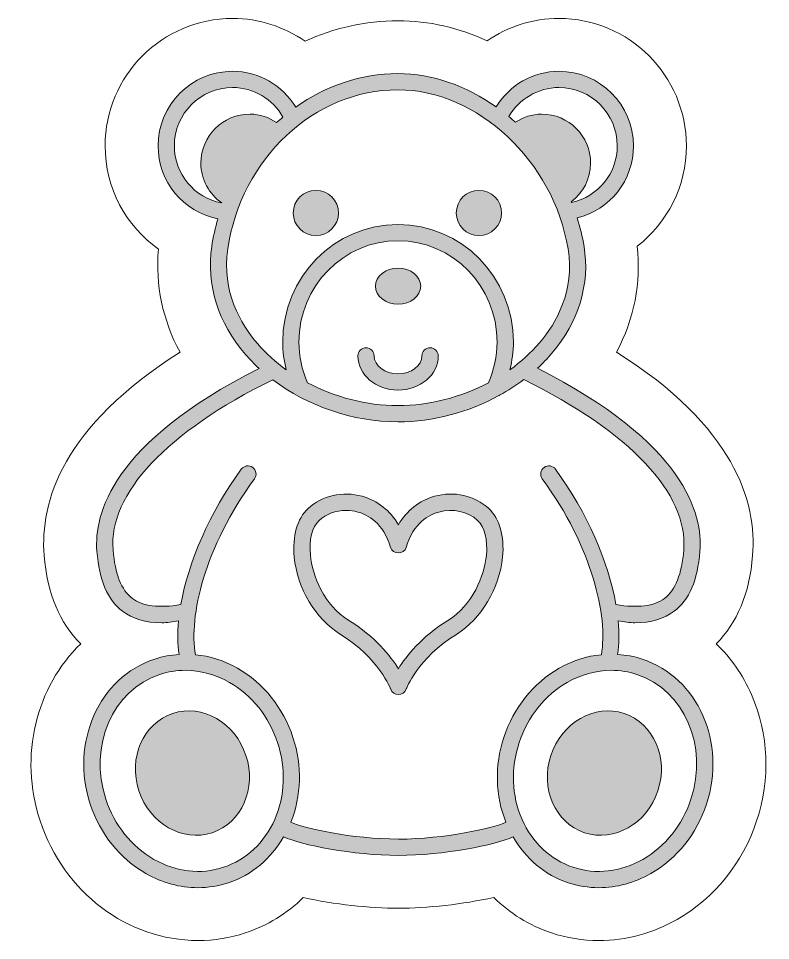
# Model space of a CAD drawing. Header units: inches. Extents: x 3.5 to 26.4, y -21 to -9.
# Drawn here: x 16.61 to 26.39, y -21 to -9 of the extents above; entities that cross this region are included whole.
import ezdxf

# ---------------------------------------------------------------- set-up
doc = ezdxf.new("R2010")
doc.units = ezdxf.units.IN
doc.header["$MEASUREMENT"] = 0
doc.layers.add('1', color=7, linetype='Continuous')

# ---------------------------------------------------------------- blocks, each defined once
blk = doc.blocks.new('block 4')
at = {"layer": '1', "lineweight": 0}
for points, knots in [([(25.559, -19.227), (25.431, -19.614), (25.175, -19.934), (24.837, -20.127), (24.622, -20.25), (24.391, -20.312), (24.16, -20.312), (24.025, -20.312), (23.89, -20.291), (23.759, -20.247), (23.456, -20.147), (23.21, -19.934), (23.045, -19.65), (22.814, -19.754), (22.144, -19.892), (21.552, -19.892), (20.96, -19.892), (20.29, -19.754), (20.058, -19.65), (19.894, -19.934), (19.649, -20.147), (19.344, -20.247), (19.214, -20.291), (19.079, -20.312), (18.944, -20.312), (18.714, -20.312), (18.482, -20.25), (18.267, -20.127), (17.93, -19.934), (17.673, -19.614), (17.545, -19.227), (17.28, -18.425), (17.656, -17.577), (18.382, -17.336), (18.486, -17.302), (18.593, -17.285), (18.7, -17.278), (18.68, -17.144), (18.678, -16.998), (18.692, -16.841), (18.618, -16.851), (18.541, -16.865), (18.475, -16.865), (18.264, -16.865), (18.095, -16.815), (17.964, -16.715), (17.769, -16.568), (17.66, -16.312), (17.63, -15.933), (17.592, -15.456), (17.823, -14.522), (19.74, -13.555), (19.677, -13.497), (19.618, -13.437), (19.563, -13.373), (19.207, -12.961), (19.051, -12.462), (19.124, -11.968), (19.142, -11.844), (19.171, -11.724), (19.205, -11.606), (18.752, -11.515), (18.426, -11.124), (18.426, -10.658), (18.426, -10.123), (18.861, -9.688), (19.396, -9.688), (19.736, -9.688), (20.041, -9.868), (20.217, -10.155), (20.604, -9.879), (21.062, -9.717), (21.546, -9.717), (21.997, -9.717), (22.44, -9.879), (22.823, -10.15), (23, -9.866), (23.302, -9.688), (23.641, -9.688), (24.175, -9.688), (24.61, -10.123), (24.61, -10.658), (24.61, -11.109), (24.306, -11.488), (23.877, -11.595), (23.915, -11.716), (23.947, -11.839), (23.967, -11.966), (24.047, -12.453), (23.898, -12.947), (23.549, -13.358), (23.491, -13.426), (23.428, -13.491), (23.361, -13.553), (25.281, -14.521), (25.513, -15.456), (25.474, -15.933), (25.444, -16.312), (25.335, -16.568), (25.14, -16.715), (25.009, -16.815), (24.84, -16.865), (24.629, -16.865), (24.563, -16.865), (24.486, -16.851), (24.412, -16.841), (24.426, -16.998), (24.424, -17.144), (24.404, -17.278), (24.511, -17.285), (24.618, -17.302), (24.722, -17.336), (25.449, -17.577), (25.824, -18.425), (25.559, -19.227)], [0, 0, 0, 0, 1, 1, 1, 2, 2, 2, 3, 3, 3, 4, 4, 4, 5, 5, 5, 6, 6, 6, 7, 7, 7, 8, 8, 8, 9, 9, 9, 10, 10, 10, 11, 11, 11, 12, 12, 12, 13, 13, 13, 14, 14, 14, 15, 15, 15, 16, 16, 16, 17, 17, 17, 18, 18, 18, 19, 19, 19, 20, 20, 20, 21, 21, 21, 22, 22, 22, 23, 23, 23, 24, 24, 24, 25, 25, 25, 26, 26, 26, 27, 27, 27, 28, 28, 28, 29, 29, 29, 30, 30, 30, 31, 31, 31, 32, 32, 32, 33, 33, 33, 34, 34, 34, 35, 35, 35, 36, 36, 36, 37, 37, 37, 38, 38, 38, 38]), ([(19.254, -11.401), (19.092, -11.285), (18.983, -11.098), (18.983, -10.884), (18.983, -10.531), (19.269, -10.245), (19.622, -10.245), (19.751, -10.245), (19.867, -10.288), (19.968, -10.354), (19.995, -10.329), (20.023, -10.307), (20.051, -10.283), (19.916, -10.047), (19.67, -9.899), (19.396, -9.899), (18.978, -9.899), (18.638, -10.24), (18.638, -10.658), (18.638, -11.025), (18.896, -11.333), (19.254, -11.401)], [0, 0, 0, 0, 1, 1, 1, 2, 2, 2, 3, 3, 3, 4, 4, 4, 5, 5, 5, 6, 6, 6, 7, 7, 7, 7]), ([(19.723, -13.235), (19.83, -13.359), (19.955, -13.472), (20.092, -13.571), (20.064, -13.453), (20.047, -13.334), (20.047, -13.211), (20.047, -12.367), (20.72, -11.681), (21.547, -11.681), (22.374, -11.681), (23.048, -12.367), (23.048, -13.211), (23.048, -13.334), (23.031, -13.454), (23.003, -13.571), (23.146, -13.468), (23.277, -13.351), (23.388, -13.221), (23.606, -12.964), (23.847, -12.544), (23.759, -12), (23.759, -12), (23.759, -12), (23.759, -12), (23.573, -10.858), (22.58, -9.929), (21.546, -9.929), (20.459, -9.929), (19.507, -10.819), (19.333, -11.999), (19.251, -12.553), (19.5, -12.977), (19.723, -13.235)], [0, 0, 0, 0, 1, 1, 1, 2, 2, 2, 3, 3, 3, 4, 4, 4, 5, 5, 5, 6, 6, 6, 7, 7, 7, 8, 8, 8, 9, 9, 9, 10, 10, 10, 11, 11, 11, 11]), ([(22.99, -10.277), (23.019, -10.301), (23.048, -10.325), (23.076, -10.35), (23.175, -10.287), (23.289, -10.245), (23.415, -10.245), (23.767, -10.245), (24.053, -10.531), (24.053, -10.884), (24.053, -11.089), (23.953, -11.269), (23.801, -11.386), (23.803, -11.389), (23.804, -11.392), (23.805, -11.395), (24.151, -11.319), (24.399, -11.017), (24.399, -10.658), (24.399, -10.24), (24.059, -9.899), (23.641, -9.899), (23.369, -9.899), (23.126, -10.045), (22.99, -10.277)], [0, 0, 0, 0, 1, 1, 1, 2, 2, 2, 3, 3, 3, 4, 4, 4, 5, 5, 5, 6, 6, 6, 7, 7, 7, 8, 8, 8, 8]), ([(22.724, -13.741), (22.796, -13.573), (22.836, -13.396), (22.836, -13.211), (22.836, -12.484), (22.258, -11.893), (21.547, -11.893), (20.837, -11.893), (20.259, -12.484), (20.259, -13.211), (20.259, -13.395), (20.297, -13.573), (20.369, -13.74), (20.725, -13.929), (21.135, -14.038), (21.546, -14.038), (21.958, -14.038), (22.368, -13.929), (22.724, -13.741)], [0, 0, 0, 0, 1, 1, 1, 2, 2, 2, 3, 3, 3, 4, 4, 4, 5, 5, 5, 6, 6, 6, 6]), ([(21.552, -19.68), (22.155, -19.68), (22.775, -19.538), (22.951, -19.461), (22.813, -19.116), (22.801, -18.727), (22.923, -18.356), (23.051, -17.97), (23.307, -17.65), (23.644, -17.457), (23.819, -17.357), (24.005, -17.298), (24.192, -17.28), (24.279, -16.78), (24.077, -15.884), (23.424, -14.991), (23.39, -14.944), (23.4, -14.878), (23.447, -14.844), (23.494, -14.809), (23.561, -14.819), (23.595, -14.866), (24.007, -15.43), (24.284, -16.07), (24.382, -16.628), (24.667, -16.674), (24.876, -16.65), (25.013, -16.547), (25.156, -16.438), (25.238, -16.232), (25.264, -15.916), (25.322, -15.185), (24.563, -14.378), (23.182, -13.7), (23.084, -13.775), (22.978, -13.843), (22.868, -13.904), (22.865, -13.906), (22.863, -13.906), (22.86, -13.908), (22.465, -14.124), (22.006, -14.249), (21.546, -14.249), (20.958, -14.249), (20.37, -14.045), (19.918, -13.702), (18.54, -14.38), (17.782, -15.185), (17.841, -15.916), (17.866, -16.232), (17.948, -16.438), (18.092, -16.547), (18.227, -16.65), (18.436, -16.674), (18.723, -16.628), (18.82, -16.07), (19.097, -15.43), (19.509, -14.866), (19.544, -14.819), (19.61, -14.809), (19.657, -14.844), (19.704, -14.878), (19.714, -14.944), (19.68, -14.991), (19.027, -15.884), (18.825, -16.78), (18.912, -17.28), (19.099, -17.298), (19.285, -17.357), (19.46, -17.457), (19.797, -17.65), (20.053, -17.97), (20.181, -18.356), (20.304, -18.727), (20.291, -19.116), (20.153, -19.461), (20.328, -19.537), (20.949, -19.68), (21.552, -19.68)], [0, 0, 0, 0, 1, 1, 1, 2, 2, 2, 3, 3, 3, 4, 4, 4, 5, 5, 5, 6, 6, 6, 7, 7, 7, 8, 8, 8, 9, 9, 9, 10, 10, 10, 11, 11, 11, 12, 12, 12, 13, 13, 13, 14, 14, 14, 15, 15, 15, 16, 16, 16, 17, 17, 17, 18, 18, 18, 19, 19, 19, 20, 20, 20, 21, 21, 21, 22, 22, 22, 23, 23, 23, 24, 24, 24, 25, 25, 25, 26, 26, 26, 26]), ([(19.944, -19.423), (20.079, -19.115), (20.092, -18.76), (19.98, -18.423), (19.869, -18.086), (19.647, -17.808), (19.355, -17.641), (19.173, -17.537), (18.977, -17.483), (18.782, -17.483), (18.669, -17.483), (18.557, -17.501), (18.448, -17.537), (17.833, -17.741), (17.518, -18.469), (17.747, -19.161), (17.858, -19.498), (18.08, -19.776), (18.372, -19.943), (18.661, -20.108), (18.982, -20.145), (19.278, -20.046), (19.575, -19.948), (19.811, -19.727), (19.944, -19.423)], [0, 0, 0, 0, 1, 1, 1, 2, 2, 2, 3, 3, 3, 4, 4, 4, 5, 5, 5, 6, 6, 6, 7, 7, 7, 8, 8, 8, 8]), ([(24.655, -17.537), (24.547, -17.501), (24.435, -17.483), (24.322, -17.483), (24.128, -17.483), (23.932, -17.537), (23.749, -17.641), (23.458, -17.808), (23.235, -18.086), (23.124, -18.423), (23.012, -18.76), (23.025, -19.115), (23.16, -19.423), (23.293, -19.727), (23.53, -19.948), (23.826, -20.046), (24.122, -20.145), (24.444, -20.108), (24.732, -19.943), (25.024, -19.776), (25.246, -19.498), (25.358, -19.161), (25.586, -18.469), (25.271, -17.741), (24.655, -17.537)], [0, 0, 0, 0, 1, 1, 1, 2, 2, 2, 3, 3, 3, 4, 4, 4, 5, 5, 5, 6, 6, 6, 7, 7, 7, 8, 8, 8, 8])]:
    blk.add_open_spline(points, degree=3, knots=knots, dxfattribs=at)
blk = doc.blocks.new('block 5')
at = {"layer": '1', "lineweight": 0}
for points in [[(22.907, -16.008), (22.866, -16.419), (22.63, -16.814), (22.307, -17.015), (21.806, -17.324), (21.653, -17.726), (21.652, -17.73), (21.636, -17.771), (21.597, -17.799), (21.552, -17.799), (21.508, -17.799), (21.468, -17.771), (21.453, -17.73), (21.451, -17.726), (21.299, -17.324), (20.798, -17.015), (20.474, -16.814), (20.238, -16.419), (20.197, -16.007), (20.171, -15.739), (20.236, -15.509), (20.377, -15.378), (20.558, -15.208), (20.828, -15.148), (21.083, -15.219), (21.281, -15.275), (21.444, -15.405), (21.552, -15.588), (21.66, -15.405), (21.823, -15.275), (22.021, -15.219), (22.276, -15.147), (22.546, -15.208), (22.728, -15.378), (22.868, -15.509), (22.934, -15.739), (22.907, -16.008)], [(22.583, -15.532), (22.457, -15.415), (22.259, -15.372), (22.078, -15.423), (21.958, -15.457), (21.743, -15.563), (21.654, -15.887), (21.629, -15.979), (21.475, -15.979), (21.45, -15.887), (21.361, -15.563), (21.146, -15.457), (21.026, -15.423), (20.975, -15.409), (20.923, -15.402), (20.872, -15.402), (20.74, -15.402), (20.612, -15.448), (20.521, -15.532), (20.43, -15.617), (20.388, -15.787), (20.408, -15.986), (20.434, -16.251), (20.581, -16.632), (20.909, -16.834), (21.251, -17.046), (21.448, -17.295), (21.552, -17.463), (21.656, -17.295), (21.853, -17.046), (22.195, -16.834), (22.523, -16.632), (22.67, -16.251), (22.696, -15.987), (22.716, -15.787), (22.673, -15.617), (22.583, -15.532)]]:
    blk.add_open_spline(points, degree=3, knots=[0, 0, 0, 0, 1, 1, 1, 2, 2, 2, 3, 3, 3, 4, 4, 4, 5, 5, 5, 6, 6, 6, 7, 7, 7, 8, 8, 8, 9, 9, 9, 10, 10, 10, 11, 11, 11, 12, 12, 12, 12], dxfattribs=at)

msp = doc.modelspace()

# ---------------------------------------------------------------- hatches: boundary and pattern name
at = {"layer": '1', "true_color": 0xffffff}
h = msp.add_hatch(color=7, dxfattribs=at)
h.dxf.hatch_style = 2
edge = h.paths.add_edge_path()
edge.add_spline(control_points=[(20.184, -11.532), (20.184, -11.369), (20.316, -11.237), (20.479, -11.237), (20.642, -11.237), (20.773, -11.369), (20.773, -11.532), (20.773, -11.694), (20.642, -11.826), (20.479, -11.826), (20.316, -11.826), (20.184, -11.694), (20.184, -11.532)], knot_values=[0, 0, 0, 0, 1, 1, 1, 2, 2, 2, 3, 3, 3, 4, 4, 4, 4], degree=3, periodic=1)
edge = h.paths.add_edge_path()
edge.add_spline(control_points=[(21.547, -12.72), (21.71, -12.72), (21.842, -12.614), (21.842, -12.484), (21.842, -12.354), (21.71, -12.248), (21.547, -12.248), (21.385, -12.248), (21.253, -12.354), (21.253, -12.484), (21.253, -12.614), (21.385, -12.72), (21.547, -12.72)], knot_values=[0, 0, 0, 0, 1, 1, 1, 2, 2, 2, 3, 3, 3, 4, 4, 4, 4], degree=3, periodic=1)
edge = h.paths.add_edge_path()
edge.add_spline(control_points=[(22.6, -11.826), (22.762, -11.826), (22.894, -11.694), (22.894, -11.532), (22.894, -11.369), (22.762, -11.237), (22.6, -11.237), (22.437, -11.237), (22.305, -11.369), (22.305, -11.532), (22.305, -11.694), (22.437, -11.826), (22.6, -11.826)], knot_values=[0, 0, 0, 0, 1, 1, 1, 2, 2, 2, 3, 3, 3, 4, 4, 4, 4], degree=3, periodic=1)
edge = h.paths.add_edge_path()
edge.add_spline(control_points=[(21.964, -13.286), (21.906, -13.286), (21.858, -13.334), (21.858, -13.392), (21.858, -13.521), (21.719, -13.625), (21.547, -13.625), (21.376, -13.625), (21.237, -13.521), (21.237, -13.392), (21.237, -13.334), (21.189, -13.286), (21.131, -13.286), (21.072, -13.286), (21.025, -13.334), (21.025, -13.392), (21.025, -13.637), (21.259, -13.837), (21.547, -13.837), (21.836, -13.837), (22.07, -13.637), (22.07, -13.392), (22.07, -13.334), (22.023, -13.286), (21.964, -13.286)], knot_values=[0, 0, 0, 0, 1, 1, 1, 2, 2, 2, 3, 3, 3, 4, 4, 4, 5, 5, 5, 6, 6, 6, 7, 7, 7, 8, 8, 8, 8], degree=3, periodic=1)
edge = h.paths.add_edge_path()
edge.add_spline(control_points=[(25.559, -19.227), (25.431, -19.614), (25.175, -19.934), (24.837, -20.127), (24.622, -20.25), (24.391, -20.312), (24.16, -20.312), (24.025, -20.312), (23.89, -20.291), (23.759, -20.247), (23.456, -20.147), (23.21, -19.934), (23.045, -19.65), (22.814, -19.754), (22.144, -19.892), (21.552, -19.892), (20.96, -19.892), (20.29, -19.754), (20.058, -19.65), (19.894, -19.934), (19.649, -20.147), (19.344, -20.247), (19.214, -20.291), (19.079, -20.312), (18.944, -20.312), (18.714, -20.312), (18.482, -20.25), (18.267, -20.127), (17.93, -19.934), (17.673, -19.614), (17.545, -19.227), (17.28, -18.425), (17.656, -17.577), (18.382, -17.336), (18.486, -17.302), (18.593, -17.285), (18.7, -17.278), (18.68, -17.144), (18.678, -16.998), (18.692, -16.841), (18.618, -16.851), (18.541, -16.865), (18.475, -16.865), (18.264, -16.865), (18.095, -16.815), (17.964, -16.715), (17.769, -16.568), (17.66, -16.312), (17.63, -15.933), (17.592, -15.456), (17.823, -14.522), (19.74, -13.555), (19.677, -13.497), (19.618, -13.437), (19.563, -13.373), (19.207, -12.961), (19.051, -12.462), (19.124, -11.968), (19.142, -11.844), (19.171, -11.724), (19.205, -11.606), (18.752, -11.515), (18.426, -11.124), (18.426, -10.658), (18.426, -10.123), (18.861, -9.688), (19.396, -9.688), (19.736, -9.688), (20.041, -9.868), (20.217, -10.155), (20.604, -9.879), (21.062, -9.717), (21.546, -9.717), (21.997, -9.717), (22.44, -9.879), (22.823, -10.15), (23, -9.866), (23.302, -9.688), (23.641, -9.688), (24.175, -9.688), (24.61, -10.123), (24.61, -10.658), (24.61, -11.109), (24.306, -11.488), (23.877, -11.595), (23.915, -11.716), (23.947, -11.839), (23.967, -11.966), (24.047, -12.453), (23.898, -12.947), (23.549, -13.358), (23.491, -13.426), (23.428, -13.491), (23.361, -13.553), (25.281, -14.521), (25.513, -15.456), (25.474, -15.933), (25.444, -16.312), (25.335, -16.568), (25.14, -16.715), (25.009, -16.815), (24.84, -16.865), (24.629, -16.865), (24.563, -16.865), (24.486, -16.851), (24.412, -16.841), (24.426, -16.998), (24.424, -17.144), (24.404, -17.278), (24.511, -17.285), (24.618, -17.302), (24.722, -17.336), (25.449, -17.577), (25.824, -18.425), (25.559, -19.227)], knot_values=[0, 0, 0, 0, 1, 1, 1, 2, 2, 2, 3, 3, 3, 4, 4, 4, 5, 5, 5, 6, 6, 6, 7, 7, 7, 8, 8, 8, 9, 9, 9, 10, 10, 10, 11, 11, 11, 12, 12, 12, 13, 13, 13, 14, 14, 14, 15, 15, 15, 16, 16, 16, 17, 17, 17, 18, 18, 18, 19, 19, 19, 20, 20, 20, 21, 21, 21, 22, 22, 22, 23, 23, 23, 24, 24, 24, 25, 25, 25, 26, 26, 26, 27, 27, 27, 28, 28, 28, 29, 29, 29, 30, 30, 30, 31, 31, 31, 32, 32, 32, 33, 33, 33, 34, 34, 34, 35, 35, 35, 36, 36, 36, 37, 37, 37, 38, 38, 38, 38], degree=3, periodic=1)
edge = h.paths.add_edge_path()
edge.add_spline(control_points=[(22.99, -10.277), (23.019, -10.301), (23.048, -10.325), (23.076, -10.35), (23.175, -10.287), (23.289, -10.245), (23.415, -10.245), (23.767, -10.245), (24.053, -10.531), (24.053, -10.884), (24.053, -11.089), (23.953, -11.269), (23.801, -11.386), (23.803, -11.389), (23.804, -11.392), (23.805, -11.395), (24.151, -11.319), (24.399, -11.017), (24.399, -10.658), (24.399, -10.24), (24.059, -9.899), (23.641, -9.899), (23.369, -9.899), (23.126, -10.045), (22.99, -10.277)], knot_values=[0, 0, 0, 0, 1, 1, 1, 2, 2, 2, 3, 3, 3, 4, 4, 4, 5, 5, 5, 6, 6, 6, 7, 7, 7, 8, 8, 8, 8], degree=3, periodic=1)
edge = h.paths.add_edge_path()
edge.add_spline(control_points=[(19.254, -11.401), (19.092, -11.285), (18.983, -11.098), (18.983, -10.884), (18.983, -10.531), (19.269, -10.245), (19.622, -10.245), (19.751, -10.245), (19.867, -10.288), (19.968, -10.354), (19.995, -10.329), (20.023, -10.307), (20.051, -10.283), (19.916, -10.047), (19.67, -9.899), (19.396, -9.899), (18.978, -9.899), (18.638, -10.24), (18.638, -10.658), (18.638, -11.025), (18.896, -11.333), (19.254, -11.401)], knot_values=[0, 0, 0, 0, 1, 1, 1, 2, 2, 2, 3, 3, 3, 4, 4, 4, 5, 5, 5, 6, 6, 6, 7, 7, 7, 7], degree=3, periodic=1)
edge = h.paths.add_edge_path()
edge.add_spline(control_points=[(19.723, -13.235), (19.83, -13.359), (19.955, -13.472), (20.092, -13.571), (20.064, -13.453), (20.047, -13.334), (20.047, -13.211), (20.047, -12.367), (20.72, -11.681), (21.547, -11.681), (22.374, -11.681), (23.048, -12.367), (23.048, -13.211), (23.048, -13.334), (23.031, -13.454), (23.003, -13.571), (23.146, -13.468), (23.277, -13.351), (23.388, -13.221), (23.606, -12.964), (23.847, -12.544), (23.759, -12), (23.759, -12), (23.759, -12), (23.759, -12), (23.573, -10.858), (22.58, -9.929), (21.546, -9.929), (20.459, -9.929), (19.507, -10.819), (19.333, -11.999), (19.251, -12.553), (19.5, -12.977), (19.723, -13.235)], knot_values=[0, 0, 0, 0, 1, 1, 1, 2, 2, 2, 3, 3, 3, 4, 4, 4, 5, 5, 5, 6, 6, 6, 7, 7, 7, 8, 8, 8, 9, 9, 9, 10, 10, 10, 11, 11, 11, 11], degree=3, periodic=1)
edge = h.paths.add_edge_path()
edge.add_spline(control_points=[(22.724, -13.741), (22.796, -13.573), (22.836, -13.396), (22.836, -13.211), (22.836, -12.484), (22.258, -11.893), (21.547, -11.893), (20.837, -11.893), (20.259, -12.484), (20.259, -13.211), (20.259, -13.395), (20.297, -13.573), (20.369, -13.74), (20.725, -13.929), (21.135, -14.038), (21.546, -14.038), (21.958, -14.038), (22.368, -13.929), (22.724, -13.741)], knot_values=[0, 0, 0, 0, 1, 1, 1, 2, 2, 2, 3, 3, 3, 4, 4, 4, 5, 5, 5, 6, 6, 6, 6], degree=3, periodic=1)
edge = h.paths.add_edge_path()
edge.add_spline(control_points=[(19.944, -19.423), (20.079, -19.115), (20.092, -18.76), (19.98, -18.423), (19.869, -18.086), (19.647, -17.808), (19.355, -17.641), (19.173, -17.537), (18.977, -17.483), (18.782, -17.483), (18.669, -17.483), (18.557, -17.501), (18.448, -17.537), (17.833, -17.741), (17.518, -18.469), (17.747, -19.161), (17.858, -19.498), (18.08, -19.776), (18.372, -19.943), (18.661, -20.108), (18.982, -20.145), (19.278, -20.046), (19.575, -19.948), (19.811, -19.727), (19.944, -19.423)], knot_values=[0, 0, 0, 0, 1, 1, 1, 2, 2, 2, 3, 3, 3, 4, 4, 4, 5, 5, 5, 6, 6, 6, 7, 7, 7, 8, 8, 8, 8], degree=3, periodic=1)
edge = h.paths.add_edge_path()
edge.add_spline(control_points=[(21.552, -19.68), (22.155, -19.68), (22.775, -19.538), (22.951, -19.461), (22.813, -19.116), (22.801, -18.727), (22.923, -18.356), (23.051, -17.97), (23.307, -17.65), (23.644, -17.457), (23.819, -17.357), (24.005, -17.298), (24.192, -17.28), (24.279, -16.78), (24.077, -15.884), (23.424, -14.991), (23.39, -14.944), (23.4, -14.878), (23.447, -14.844), (23.494, -14.809), (23.561, -14.819), (23.595, -14.866), (24.007, -15.43), (24.284, -16.07), (24.382, -16.628), (24.667, -16.674), (24.876, -16.65), (25.013, -16.547), (25.156, -16.438), (25.238, -16.232), (25.264, -15.916), (25.322, -15.185), (24.563, -14.378), (23.182, -13.7), (23.084, -13.775), (22.978, -13.843), (22.868, -13.904), (22.865, -13.906), (22.863, -13.906), (22.86, -13.908), (22.465, -14.124), (22.006, -14.249), (21.546, -14.249), (20.958, -14.249), (20.37, -14.045), (19.918, -13.702), (18.54, -14.38), (17.782, -15.185), (17.841, -15.916), (17.866, -16.232), (17.948, -16.438), (18.092, -16.547), (18.227, -16.65), (18.436, -16.674), (18.723, -16.628), (18.82, -16.07), (19.097, -15.43), (19.509, -14.866), (19.544, -14.819), (19.61, -14.809), (19.657, -14.844), (19.704, -14.878), (19.714, -14.944), (19.68, -14.991), (19.027, -15.884), (18.825, -16.78), (18.912, -17.28), (19.099, -17.298), (19.285, -17.357), (19.46, -17.457), (19.797, -17.65), (20.053, -17.97), (20.181, -18.356), (20.304, -18.727), (20.291, -19.116), (20.153, -19.461), (20.328, -19.537), (20.949, -19.68), (21.552, -19.68)], knot_values=[0, 0, 0, 0, 1, 1, 1, 2, 2, 2, 3, 3, 3, 4, 4, 4, 5, 5, 5, 6, 6, 6, 7, 7, 7, 8, 8, 8, 9, 9, 9, 10, 10, 10, 11, 11, 11, 12, 12, 12, 13, 13, 13, 14, 14, 14, 15, 15, 15, 16, 16, 16, 17, 17, 17, 18, 18, 18, 19, 19, 19, 20, 20, 20, 21, 21, 21, 22, 22, 22, 23, 23, 23, 24, 24, 24, 25, 25, 25, 26, 26, 26, 26], degree=3, periodic=1)
edge = h.paths.add_edge_path()
edge.add_spline(control_points=[(24.655, -17.537), (24.547, -17.501), (24.435, -17.483), (24.322, -17.483), (24.128, -17.483), (23.932, -17.537), (23.749, -17.641), (23.458, -17.808), (23.235, -18.086), (23.124, -18.423), (23.012, -18.76), (23.025, -19.115), (23.16, -19.423), (23.293, -19.727), (23.53, -19.948), (23.826, -20.046), (24.122, -20.145), (24.444, -20.108), (24.732, -19.943), (25.024, -19.776), (25.246, -19.498), (25.358, -19.161), (25.586, -18.469), (25.271, -17.741), (24.655, -17.537)], knot_values=[0, 0, 0, 0, 1, 1, 1, 2, 2, 2, 3, 3, 3, 4, 4, 4, 5, 5, 5, 6, 6, 6, 7, 7, 7, 8, 8, 8, 8], degree=3, periodic=1)
edge = h.paths.add_edge_path()
edge.add_spline(control_points=[(24.488, -18.045), (24.103, -17.918), (23.676, -18.162), (23.535, -18.59), (23.393, -19.018), (23.59, -19.469), (23.975, -19.596), (24.36, -19.723), (24.786, -19.479), (24.928, -19.051), (25.069, -18.623), (24.872, -18.173), (24.488, -18.045)], knot_values=[0, 0, 0, 0, 1, 1, 1, 2, 2, 2, 3, 3, 3, 4, 4, 4, 4], degree=3, periodic=1)
edge = h.paths.add_edge_path()
edge.add_spline(control_points=[(18.617, -18.045), (18.232, -18.173), (18.035, -18.623), (18.177, -19.051), (18.318, -19.479), (18.745, -19.723), (19.129, -19.596), (19.514, -19.469), (19.711, -19.018), (19.569, -18.59), (19.428, -18.162), (19.001, -17.918), (18.617, -18.045)], knot_values=[0, 0, 0, 0, 1, 1, 1, 2, 2, 2, 3, 3, 3, 4, 4, 4, 4], degree=3, periodic=1)
edge = h.paths.add_edge_path()
edge.add_spline(control_points=[(22.907, -16.008), (22.866, -16.419), (22.63, -16.814), (22.307, -17.015), (21.806, -17.324), (21.653, -17.726), (21.652, -17.73), (21.636, -17.771), (21.597, -17.799), (21.552, -17.799), (21.508, -17.799), (21.468, -17.771), (21.453, -17.73), (21.451, -17.726), (21.299, -17.324), (20.798, -17.015), (20.474, -16.814), (20.238, -16.419), (20.197, -16.007), (20.171, -15.739), (20.236, -15.509), (20.377, -15.378), (20.558, -15.208), (20.828, -15.148), (21.083, -15.219), (21.281, -15.275), (21.444, -15.405), (21.552, -15.588), (21.66, -15.405), (21.823, -15.275), (22.021, -15.219), (22.276, -15.147), (22.546, -15.208), (22.728, -15.378), (22.868, -15.509), (22.934, -15.739), (22.907, -16.008)], knot_values=[0, 0, 0, 0, 1, 1, 1, 2, 2, 2, 3, 3, 3, 4, 4, 4, 5, 5, 5, 6, 6, 6, 7, 7, 7, 8, 8, 8, 9, 9, 9, 10, 10, 10, 11, 11, 11, 12, 12, 12, 12], degree=3, periodic=1)
edge = h.paths.add_edge_path()
edge.add_spline(control_points=[(22.583, -15.532), (22.457, -15.415), (22.259, -15.372), (22.078, -15.423), (21.958, -15.457), (21.743, -15.563), (21.654, -15.887), (21.629, -15.979), (21.475, -15.979), (21.45, -15.887), (21.361, -15.563), (21.146, -15.457), (21.026, -15.423), (20.975, -15.409), (20.923, -15.402), (20.872, -15.402), (20.74, -15.402), (20.612, -15.448), (20.521, -15.532), (20.43, -15.617), (20.388, -15.787), (20.408, -15.986), (20.434, -16.251), (20.581, -16.632), (20.909, -16.834), (21.251, -17.046), (21.448, -17.295), (21.552, -17.463), (21.656, -17.295), (21.853, -17.046), (22.195, -16.834), (22.523, -16.632), (22.67, -16.251), (22.696, -15.987), (22.716, -15.787), (22.673, -15.617), (22.583, -15.532)], knot_values=[0, 0, 0, 0, 1, 1, 1, 2, 2, 2, 3, 3, 3, 4, 4, 4, 5, 5, 5, 6, 6, 6, 7, 7, 7, 8, 8, 8, 9, 9, 9, 10, 10, 10, 11, 11, 11, 12, 12, 12, 12], degree=3, periodic=1)

# ---------------------------------------------------------------- linework, layer by layer
at = {"layer": '1', "color": 12, "lineweight": 9, "true_color": 0xd00017}
msp.add_open_spline([(26.145, -17.8), (26.033, -17.543), (25.876, -17.321), (25.686, -17.137), (25.956, -16.867), (26.12, -16.486), (26.16, -15.988), (26.216, -15.293), (25.924, -14.31), (24.389, -13.342), (24.62, -12.913), (24.712, -12.44), (24.658, -11.965), (25.05, -11.661), (25.298, -11.188), (25.298, -10.658), (25.298, -9.744), (24.555, -9), (23.641, -9), (23.299, -9), (22.978, -9.106), (22.708, -9.29), (22.342, -9.124), (21.949, -9.029), (21.546, -9.029), (21.121, -9.029), (20.713, -9.126), (20.338, -9.297), (20.066, -9.109), (19.741, -9), (19.396, -9), (18.482, -9), (17.738, -9.744), (17.738, -10.658), (17.738, -11.211), (18.008, -11.699), (18.431, -12.001), (18.389, -12.466), (18.486, -12.926), (18.712, -13.344), (17.181, -14.311), (16.889, -15.293), (16.944, -15.987), (16.984, -16.487), (17.149, -16.869), (17.42, -17.138), (16.845, -17.696), (16.61, -18.589), (16.893, -19.444), (17.2, -20.374), (18.026, -20.999), (18.947, -20.999), (19.156, -20.999), (19.363, -20.966), (19.561, -20.901), (19.848, -20.805), (20.103, -20.647), (20.315, -20.441), (20.713, -20.528), (21.184, -20.58), (21.552, -20.58), (21.921, -20.58), (22.393, -20.527), (22.792, -20.44), (23, -20.644), (23.253, -20.804), (23.544, -20.901), (23.743, -20.966), (23.95, -21), (24.16, -21), (24.511, -21), (24.863, -20.904), (25.179, -20.724), (25.664, -20.446), (26.031, -19.992), (26.212, -19.444), (26.393, -18.895), (26.369, -18.311), (26.145, -17.8)], degree=3, knots=[0, 0, 0, 0, 1, 1, 1, 2, 2, 2, 3, 3, 3, 4, 4, 4, 5, 5, 5, 6, 6, 6, 7, 7, 7, 8, 8, 8, 9, 9, 9, 10, 10, 10, 11, 11, 11, 12, 12, 12, 13, 13, 13, 14, 14, 14, 15, 15, 15, 16, 16, 16, 17, 17, 17, 18, 18, 18, 19, 19, 19, 20, 20, 20, 21, 21, 21, 22, 22, 22, 23, 23, 23, 24, 24, 24, 25, 25, 25, 26, 26, 26, 26], dxfattribs=at)
at = {"layer": '1', "lineweight": 0}
for points, knots in [([(20.184, -11.532), (20.184, -11.369), (20.316, -11.237), (20.479, -11.237), (20.642, -11.237), (20.773, -11.369), (20.773, -11.532), (20.773, -11.694), (20.642, -11.826), (20.479, -11.826), (20.316, -11.826), (20.184, -11.694), (20.184, -11.532)], [0, 0, 0, 0, 1, 1, 1, 2, 2, 2, 3, 3, 3, 4, 4, 4, 4]), ([(22.6, -11.826), (22.762, -11.826), (22.894, -11.694), (22.894, -11.532), (22.894, -11.369), (22.762, -11.237), (22.6, -11.237), (22.437, -11.237), (22.305, -11.369), (22.305, -11.532), (22.305, -11.694), (22.437, -11.826), (22.6, -11.826)], [0, 0, 0, 0, 1, 1, 1, 2, 2, 2, 3, 3, 3, 4, 4, 4, 4]), ([(21.547, -12.72), (21.71, -12.72), (21.842, -12.614), (21.842, -12.484), (21.842, -12.354), (21.71, -12.248), (21.547, -12.248), (21.385, -12.248), (21.253, -12.354), (21.253, -12.484), (21.253, -12.614), (21.385, -12.72), (21.547, -12.72)], [0, 0, 0, 0, 1, 1, 1, 2, 2, 2, 3, 3, 3, 4, 4, 4, 4]), ([(21.964, -13.286), (21.906, -13.286), (21.858, -13.334), (21.858, -13.392), (21.858, -13.521), (21.719, -13.625), (21.547, -13.625), (21.376, -13.625), (21.237, -13.521), (21.237, -13.392), (21.237, -13.334), (21.189, -13.286), (21.131, -13.286), (21.072, -13.286), (21.025, -13.334), (21.025, -13.392), (21.025, -13.637), (21.259, -13.837), (21.547, -13.837), (21.836, -13.837), (22.07, -13.637), (22.07, -13.392), (22.07, -13.334), (22.023, -13.286), (21.964, -13.286)], [0, 0, 0, 0, 1, 1, 1, 2, 2, 2, 3, 3, 3, 4, 4, 4, 5, 5, 5, 6, 6, 6, 7, 7, 7, 8, 8, 8, 8]), ([(18.617, -18.045), (18.232, -18.173), (18.035, -18.623), (18.177, -19.051), (18.318, -19.479), (18.745, -19.723), (19.129, -19.596), (19.514, -19.469), (19.711, -19.018), (19.569, -18.59), (19.428, -18.162), (19.001, -17.918), (18.617, -18.045)], [0, 0, 0, 0, 1, 1, 1, 2, 2, 2, 3, 3, 3, 4, 4, 4, 4]), ([(24.488, -18.045), (24.103, -17.918), (23.676, -18.162), (23.535, -18.59), (23.393, -19.018), (23.59, -19.469), (23.975, -19.596), (24.36, -19.723), (24.786, -19.479), (24.928, -19.051), (25.069, -18.623), (24.872, -18.173), (24.488, -18.045)], [0, 0, 0, 0, 1, 1, 1, 2, 2, 2, 3, 3, 3, 4, 4, 4, 4])]:
    msp.add_open_spline(points, degree=3, knots=knots, dxfattribs=at)

# ---------------------------------------------------------------- block references
at = {"layer": '1'}
for name in ['block 4', 'block 5']:
    msp.add_blockref(name, (0, 0), dxfattribs=at)

doc.saveas('drawing.dxf')
